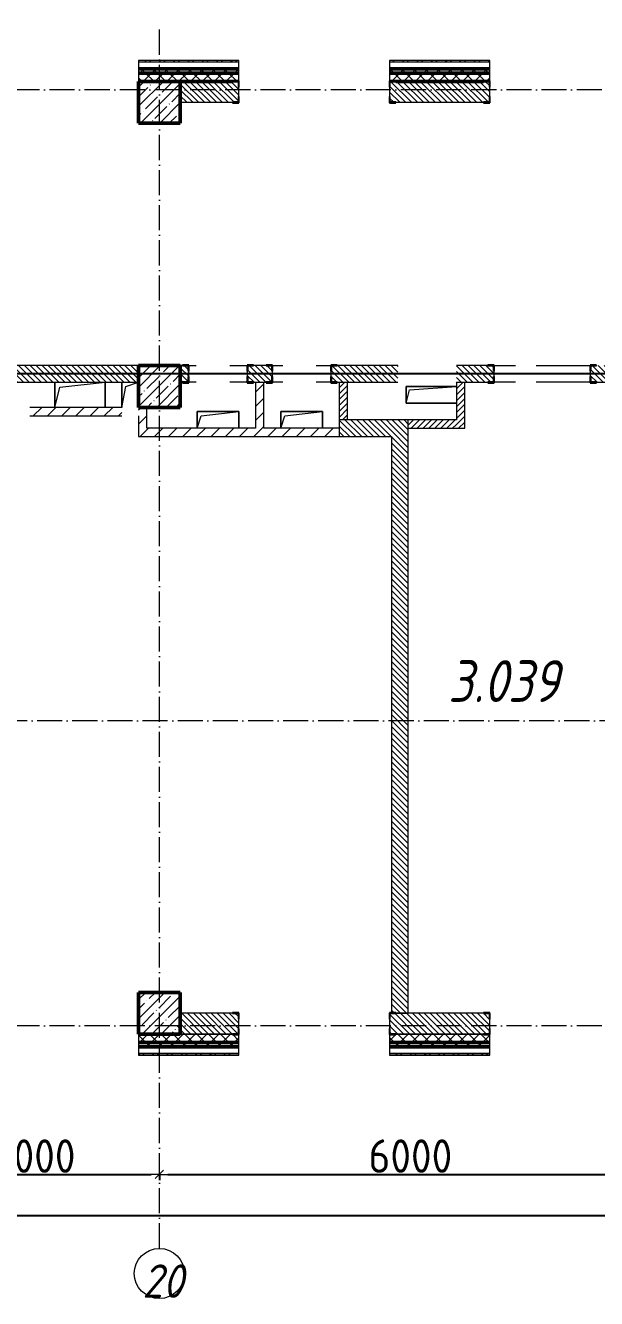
# Model space of a CAD drawing. Header units: millimetres. Extents: x -136833 to 49383, y -8033 to 344618.
# Drawn here: x -102493 to -95667, y 122849 to 138083 of the extents above; entities that cross this region are included whole.
import ezdxf

# ---------------------------------------------------------------- set-up
doc = ezdxf.new("R2010")
doc.units = ezdxf.units.MM
doc.linetypes.add('50_200_ШТРИХ_1Т_ш5_п1_п1_', pattern=[700, 500, -100, 0, -100])
for name, color, linetype, lineweight in [('A-____-____-DIMS', 7, 'Continuous', 9), ('A-FLOR-____-OTLN', 7, 'Continuous', 9), ('A-GENM-____-MCUT', 7, 'Continuous', 25), ('A-GENM-____-OTLN', 7, 'Continuous', 9), ('A-GENM-____-OTLN-1', 7, 'Continuous', 25), ('A-WALL-____-MCUT-2', 7, 'Continuous', 50), ('A-WALL-____-MCUT-3', 7, 'Continuous', 9), ('A-WALL-____-PATT-1', 7, 'Continuous', 9), ('A-WALL-FNSH-MCUT-1', 7, 'Continuous', 9), ('I-WALL-____-OTLN', 7, 'Continuous', 9), ('S-COLS-____-MCUT', 7, 'Continuous', 50), ('S-COLS-____-OTLN', 7, 'Continuous', 9), ('S-GRID-____-IDEN', 7, 'Continuous', 9), ('S-GRID-____-OTLN-1', 7, '50_200_ШТРИХ_1Т_ш5_п1_п1_', 9), ('Марки помещений', 7, 'Continuous', 9)]:
    doc.layers.add(name, color=color, linetype=linetype, lineweight=lineweight)
doc.styles.add('ISOCPEUR_I', font='isocpeui.ttf', dxfattribs={"width": 0.9, "height": 2.5})
doc.styles.add('ISOCPEUR_I_2', font='isocpeui.ttf', dxfattribs={"width": 0.85, "height": 2.3})
doc.styles.add('СПДС', font='isocpeur.ttf', dxfattribs={"width": 0.9})
doc.dimstyles.new('Размера А3', dxfattribs={"dimtxt": 200, "dimasz": 100, "dimexe": 70, "dimexo": 100, "dimgap": 20, "dimtad": 1, "dimdec": 0, "dimrnd": 10, "dimzin": 0, "dimdsep": 46, "dimtxsty": 'СПДС', "dimblk": 'ARROWHEAD_6', "dimcen": 1, "dimclrd": 256, "dimclre": 256, "dimclrt": 256, "dimazin": 0, "dimtfac": 1, "dimtdec": 0, "dimtmove": 2, "dimatfit": 3, "dimfxl": 1, "dimtolj": 1, "dimtzin": 0, "dimarcsym": 0})
pattern_1 = [(135, (-129942.255, 127932.027), (-35.35534, -35.35534), [])]
pattern_2 = [(45, (-129942.25, 127932.03), (-70.71068, 70.71068), []), (135, (-129942.25, 127932.03), (-70.71068, -70.71068), [])]
pattern_3 = [(45, (-129942.25, 127932.03), (-84.8528, 84.8528), [])]
pattern_4 = [(45, (-129942.255, 127932.027), (-35.35534, 35.35534), [])]
pattern_5 = [(45, (-129942.25, 127932.03), (-85.5366, 85.5366), []), (45, (-129885.23, 127932.03), (-85.5366, 85.5366), [])]

# ---------------------------------------------------------------- blocks, each defined once
blk = doc.blocks.new('BSC_Колонна _Прямоугольная - 500х500-V74-АР1_План отверстий 3 этажа в осях 1-64_А-ГГ')
at = {"layer": 'S-COLS-____-OTLN'}
h = blk.add_hatch(dxfattribs=at)
h.set_pattern_fill('FP_111', color=256, style=0, pattern_type=2)
h.set_pattern_definition([(45, (-29050, 1668.96), (-114.04925, 114.04925), []), (45, (-28935.95, 1668.96), (-114.04925, 114.04925), [201.613, -40.323, 3.353, -36.97])])
h.paths.add_polyline_path([(-250, -250), (250, -250), (250, 250), (-250, 250)], flags=0)
at = {"layer": 'S-COLS-____-MCUT'}
for p, q in [((250, 250), (-250, 250)), ((-250, 250), (-250, -250)), ((250, -250), (250, 250)), ((-250, -250), (250, -250))]:
    blk.add_line(p, q, dxfattribs=at)
blk = doc.blocks.new('BSC_Колонна _Прямоугольная - 500х500-V75-АР1_План отверстий 3 этажа в осях 1-64_А-ГГ')
at = {"layer": 'S-COLS-____-OTLN'}
h = blk.add_hatch(dxfattribs=at)
h.set_pattern_fill('FP_112', color=256, style=0, pattern_type=2)
h.set_pattern_definition([(45, (-29050, -5831.04), (-114.04925, 114.04925), []), (45, (-28935.95, -5831.04), (-114.04925, 114.04925), [201.613, -40.323, 3.353, -36.97])])
h.paths.add_polyline_path([(-250, -250), (250, -250), (250, 250), (-250, 250)], flags=0)
at = {"layer": 'S-COLS-____-MCUT'}
for p, q in [((250, 250), (-250, 250)), ((-250, 250), (-250, -250)), ((250, -250), (250, 250)), ((-250, -250), (250, -250))]:
    blk.add_line(p, q, dxfattribs=at)
blk = doc.blocks.new('Фахверк_СКБ_Уголок - 250_2700-27497298-АР1_План отверстий 3 этажа в осях 1-64_А-ГГ')
at = {"layer": 'A-GENM-____-MCUT'}
for p, q in [((200, 181), (125, 181)), ((125, 181), (125, 106)), ((131, 106), (131, 175)), ((131, 175), (200, 175)), ((200, 175), (200, 181)), ((125, 106), (131, 106)), ((131, -6), (125, -6)), ((125, -6), (125, -81)), ((125, -81), (200, -81)), ((131, -75), (131, -6)), ((200, -75), (131, -75)), ((200, -81), (200, -75))]:
    blk.add_line(p, q, dxfattribs=at)
blk = doc.blocks.new('Фахверк_СКБ_Уголок - 200_3960_зеркало-28268689-АР1_План отверстий 3 этажа в осях 1-64_А-ГГ')
at = {"layer": 'A-GENM-____-MCUT'}
for p, q in [((200, 156), (125, 156)), ((125, 156), (125, 81)), ((200, 150), (200, 156)), ((125, 81), (131, 81)), ((131, 19), (125, 19)), ((125, 19), (125, -56)), ((131, 81), (131, 150)), ((131, 150), (200, 150)), ((131, -50), (131, 19)), ((125, -56), (200, -56)), ((200, -50), (131, -50)), ((200, -56), (200, -50))]:
    blk.add_line(p, q, dxfattribs=at)
blk = doc.blocks.new('Фахверк_СКБ_Уголок - 200_3960-28268576-АР1_План отверстий 3 этажа в осях 1-64_А-ГГ')
at = {"layer": 'A-GENM-____-MCUT'}
for p, q in [((200, 156), (125, 156)), ((125, 156), (125, 81)), ((200, 150), (200, 156)), ((125, 81), (131, 81)), ((131, 19), (125, 19)), ((125, 19), (125, -56)), ((131, 81), (131, 150)), ((131, 150), (200, 150)), ((131, -50), (131, 19)), ((125, -56), (200, -56)), ((200, -50), (131, -50)), ((200, -56), (200, -50))]:
    blk.add_line(p, q, dxfattribs=at)
blk = doc.blocks.new('154_Стойка_СКБ_Уголок - СМ-2180_200-28268025-АР1_План отверстий 3 этажа в осях 1-64_А-ГГ')
at = {"layer": 'A-GENM-____-MCUT'}
for p, q in [((125, 156), (125, 81)), ((200, 156), (125, 156)), ((200, 150), (200, 156)), ((125, 81), (131, 81)), ((131, 19), (125, 19)), ((125, 19), (125, -56)), ((131, 81), (131, 150)), ((131, 150), (200, 150)), ((131, -50), (131, 19)), ((125, -56), (200, -56)), ((200, -50), (131, -50)), ((200, -56), (200, -50))]:
    blk.add_line(p, q, dxfattribs=at)
blk = doc.blocks.new('AR_Отверстие прямоугольное _в плите_ - AR_Отверстие прямоугольное _в плите_-V167-АР1_План отверстий 3 этажа в осях 1-64_А-ГГ')
at = {"layer": 'A-GENM-____-OTLN'}
for p, q in [((250, 100), (-250, 100)), ((-250, 100), (-250, -100)), ((-250, -100), (-200, 50)), ((-200, 50), (250, 100)), ((250, -100), (250, 100))]:
    blk.add_line(p, q, dxfattribs=at)
blk = doc.blocks.new('AR_Отверстие прямоугольное _в плите_ - AR_Отверстие прямоугольное _в плите_-V173-АР1_План отверстий 3 этажа в осях 1-64_А-ГГ')
at = {"layer": 'A-GENM-____-OTLN'}
for p, q in [((300, 100), (-300, 100)), ((-300, 100), (-300, -100)), ((-300, -100), (-260, 60)), ((-260, 60), (300, 100)), ((-300, -100), (300, -100))]:
    blk.add_line(p, q, dxfattribs=at)
blk = doc.blocks.new('AR_Отверстие прямоугольное _в плите_ - AR_Отверстие прямоугольное _в плите_-V190-АР1_План отверстий 3 этажа в осях 1-64_А-ГГ')
at = {"layer": 'A-GENM-____-OTLN'}
for p, q in [((-100, 150), (-100, -150)), ((-100, -150), (-50, 100)), ((-50, 100), (100, 150))]:
    blk.add_line(p, q, dxfattribs=at)
blk = doc.blocks.new('AR_Отверстие прямоугольное _в плите_ - AR_Отверстие прямоугольное _в плите_-V194-АР1_План отверстий 3 этажа в осях 1-64_А-ГГ')
at = {"layer": 'A-GENM-____-OTLN'}
for p, q in [((-300, 150), (-300, -150)), ((-300, -150), (-240, 90)), ((-240, 90), (300, 150)), ((300, -150), (300, 150))]:
    blk.add_line(p, q, dxfattribs=at)
blk = doc.blocks.new('Ось сетки - Круг_Ø6_00__ISO-2_5_0_9K_-25732049-АР1_План отверстий 3 этажа в осях 1-64_А-ГГ')
at = {"layer": 'S-GRID-____-IDEN'}
blk.add_circle((0, 0), 3, dxfattribs=at)
blk = doc.blocks.new('ARROWHEAD_6')
at = {"color": 0, "linetype": 'Continuous'}
for p, q in [((0, 0), (-1, 0)), ((-0.5, -0.5), (0.5, 0.5))]:
    blk.add_line(p, q, dxfattribs=at)
blk = doc.blocks.new('*D791')
at = {"layer": 'A-____-____-DIMS', "lineweight": -2, "transparency": 16777216}
for p, q in [((-103892, 124340), (-103892, 124264)), ((-103792, 124334), (-100992, 124334)), ((-100892, 124340), (-100892, 124264))]:
    blk.add_line(p, q, dxfattribs=at)
at = {"layer": 'Defpoints', "color": 0, "transparency": 16777216}
for p in [(-103892, 124440), (-100892, 124440), (-100892, 124334)]:
    blk.add_point(p, dxfattribs=at)
at = {"layer": 'A-____-____-DIMS', "lineweight": -2, "transparency": 16777216, "xscale": 100, "yscale": 100, "zscale": 100, "rotation": 180}
blk.add_blockref('ARROWHEAD_6', (-103892, 124334), dxfattribs=at)
at = {"layer": 'A-____-____-DIMS', "lineweight": -2, "transparency": 16777216, "xscale": 100, "yscale": 100, "zscale": 100}
blk.add_blockref('ARROWHEAD_6', (-100892, 124334), dxfattribs=at)
at = {"layer": 'A-____-____-DIMS', "transparency": 16777216, "insert": (-102392, 124554), "char_height": 400, "attachment_point": 5, "style": 'СПДС'}
blk.add_mtext('\\A1;3000', dxfattribs=at)
blk = doc.blocks.new('*D792')
at = {"layer": 'A-____-____-DIMS', "lineweight": -2, "transparency": 16777216}
for p, q in [((-100892, 124340), (-100892, 124264)), ((-100792, 124334), (-94992, 124334)), ((-94892, 124340), (-94892, 124264))]:
    blk.add_line(p, q, dxfattribs=at)
at = {"layer": 'Defpoints', "color": 0, "transparency": 16777216}
for p in [(-100892, 124440), (-94892, 124440), (-94892, 124334)]:
    blk.add_point(p, dxfattribs=at)
at = {"layer": 'A-____-____-DIMS', "lineweight": -2, "transparency": 16777216, "xscale": 100, "yscale": 100, "zscale": 100, "rotation": 180}
blk.add_blockref('ARROWHEAD_6', (-100892, 124334), dxfattribs=at)
at = {"layer": 'A-____-____-DIMS', "lineweight": -2, "transparency": 16777216, "xscale": 100, "yscale": 100, "zscale": 100}
blk.add_blockref('ARROWHEAD_6', (-94892, 124334), dxfattribs=at)
at = {"layer": 'A-____-____-DIMS', "transparency": 16777216, "insert": (-97892, 124554), "char_height": 400, "attachment_point": 5, "style": 'СПДС'}
blk.add_mtext('\\A1;6000', dxfattribs=at)
blk = doc.blocks.new('*D812')
at = {"layer": 'A-____-____-DIMS', "lineweight": -2, "transparency": 16777216}
for p, q in [((-132292, 123851), (-132292, 123775)), ((-28792, 123851), (-28792, 123775)), ((-132192, 123845), (-28892, 123845))]:
    blk.add_line(p, q, dxfattribs=at)
at = {"layer": 'Defpoints', "color": 0, "transparency": 16777216}
for p in [(-132292, 123951), (-28792, 123951), (-28792, 123845)]:
    blk.add_point(p, dxfattribs=at)
at = {"layer": 'A-____-____-DIMS', "lineweight": -2, "transparency": 16777216, "xscale": 100, "yscale": 100, "zscale": 100, "rotation": 180}
blk.add_blockref('ARROWHEAD_6', (-132292, 123845), dxfattribs=at)
at = {"layer": 'A-____-____-DIMS', "lineweight": -2, "transparency": 16777216, "xscale": 100, "yscale": 100, "zscale": 100}
blk.add_blockref('ARROWHEAD_6', (-28792, 123845), dxfattribs=at)
at = {"layer": 'A-____-____-DIMS', "transparency": 16777216, "insert": (-80542, 124065), "char_height": 400, "attachment_point": 5, "style": 'СПДС'}
blk.add_mtext('\\A1;103500', dxfattribs=at)

msp = doc.modelspace()

# ---------------------------------------------------------------- hatches: boundary and pattern name
at = {"layer": 'A-WALL-____-PATT-1'}
h = msp.add_hatch(dxfattribs=at)
h.set_pattern_fill('FP_1', color=256, style=0, pattern_type=2)
h.set_pattern_definition(pattern_2)
h.paths.add_polyline_path([(-55592.3, 137513.1), (-55592.3, 137563.1), (-61942.3, 137563.1), (-61942.3, 137513.1), (-55722.4, 137513.1)], flags=0)
h.paths.add_polyline_path([(-69862.1, 137513.1), (-69742.3, 137513.1), (-69742.3, 137563.1), (-70942.3, 137563.1), (-70942.3, 137513.1)], flags=0)
h.paths.add_polyline_path([(-72742.3, 137513.1), (-72742.3, 137563.1), (-73942.3, 137563.1), (-73942.3, 137513.1), (-73397.1, 137513.1)], flags=0)
h.paths.add_polyline_path([(-75742.3, 137513.1), (-75742.3, 137563.1), (-76942.3, 137563.1), (-76942.3, 137513.1), (-76932, 137513.1)], flags=0)
h.paths.add_polyline_path([(-78742.3, 137513.1), (-78742.3, 137563.1), (-79942.3, 137563.1), (-79942.3, 137513.1)], flags=0)
h.paths.add_polyline_path([(-82942.3, 137513.1), (-81742.3, 137513.1), (-81742.3, 137563.1), (-82942.3, 137563.1)], flags=0)
h.paths.add_polyline_path([(-84742.3, 137513.1), (-84742.3, 137563.1), (-85942.3, 137563.1), (-85942.3, 137513.1), (-85769.3, 137513.1)], flags=0)
h.paths.add_polyline_path([(-87742.3, 137513.1), (-87742.3, 137563.1), (-88942.3, 137563.1), (-88942.3, 137513.1)], flags=0)
h.paths.add_polyline_path([(-91071.7, 137513.1), (-90742.3, 137513.1), (-90742.3, 137563.1), (-92142.3, 137563.1), (-92142.3, 137513.1)], flags=0)
h.paths.add_polyline_path([(-95142.3, 137513.1), (-93942.3, 137513.1), (-93942.3, 137563.1), (-95142.3, 137563.1)], flags=0)
h.paths.add_polyline_path([(-96942.3, 137513.1), (-96942.3, 137563.1), (-98142.3, 137563.1), (-98141.6, 137513.1)], flags=0)
h.paths.add_polyline_path([(-99942.3, 137513.1), (-99942.3, 137563.1), (-101142.3, 137563.1), (-101142.3, 137513.1)], flags=0)
h.paths.add_polyline_path([(-102942.3, 137513.1), (-102942.3, 137563.1), (-106112.3, 137563.1), (-106112.3, 137513.1), (-105211.4, 137513.1)], flags=0)
h = msp.add_hatch(dxfattribs=at)
h.set_pattern_fill('FP_3', color=256, style=0, pattern_type=2)
h.set_pattern_definition(pattern_5)
h.paths.add_polyline_path([(-91627.3, 137643.1), (-91627.3, 137663.1), (-92142.3, 137663.1), (-92142.3, 137643.1)], flags=0)
h.paths.add_polyline_path([(-95142.3, 137643.1), (-93942.3, 137643.1), (-93942.3, 137663.1), (-95142.3, 137663.1)], flags=0)
h.paths.add_polyline_path([(-96942.3, 137643.1), (-96942.3, 137663.1), (-98142.3, 137663.1), (-98141.6, 137643.1)], flags=0)
h.paths.add_polyline_path([(-99942.3, 137643.1), (-99942.3, 137663.1), (-101142.3, 137663.1), (-101142.3, 137643.1)], flags=0)
h.paths.add_polyline_path([(-102942.3, 137643.1), (-102942.3, 137663.1), (-106092.3, 137663.1), (-106092.3, 137643.1), (-105211.4, 137643.1)], flags=0)
h = msp.add_hatch(dxfattribs=at)
h.set_pattern_fill('FP_1', color=256, style=0, pattern_type=2)
h.set_pattern_definition(pattern_2)
h.paths.add_polyline_path([(-55592.3, 137413.1), (-55592.3, 137513.1), (-61942.3, 137513.1), (-61942.3, 137419.1), (-61867.3, 137419.1), (-61867.3, 137413.1), (-55722.4, 137413.1)], flags=0)
h.paths.add_polyline_path([(-69862.1, 137413.1), (-69817.3, 137413.1), (-69817.3, 137419.1), (-69742.3, 137419.1), (-69742.3, 137513.1), (-70942.3, 137513.1), (-70942.3, 137419.1), (-70867.3, 137419.1), (-70867.3, 137413.1), (-70092.3, 137413.1)], flags=0)
h.paths.add_polyline_path([(-72817.3, 137413.1), (-72817.3, 137419.1), (-72742.3, 137419.1), (-72742.3, 137513.1), (-73942.3, 137513.1), (-73942.3, 137419.1), (-73867.3, 137419.1), (-73867.3, 137413.1), (-73397.1, 137413.1)], flags=0)
h.paths.add_polyline_path([(-75817.3, 137413.1), (-75817.3, 137419.1), (-75742.3, 137419.1), (-75742.3, 137513.1), (-76942.3, 137513.1), (-76942.3, 137419.1), (-76867.3, 137419.1), (-76867.3, 137413.1), (-76092.3, 137413.1)], flags=0)
h.paths.add_polyline_path([(-78817.3, 137413.1), (-78817.3, 137419.1), (-78742.3, 137419.1), (-78742.3, 137513.1), (-79942.3, 137513.1), (-79942.3, 137419.1), (-79867.3, 137419.1), (-79867.3, 137413.1), (-79592.3, 137413.1)], flags=0)
h.paths.add_polyline_path([(-81817.3, 137413.1), (-81817.3, 137419.1), (-81742.3, 137419.1), (-81742.3, 137513.1), (-82942.3, 137513.1), (-82942.3, 137419.1), (-82867.3, 137419.1), (-82867.3, 137413.1), (-82234.4, 137413.1)], flags=0)
h.paths.add_polyline_path([(-85867.3, 137413.1), (-84817.3, 137413.1), (-84817.3, 137419.1), (-84742.3, 137419.1), (-84742.3, 137513.1), (-85942.3, 137513.1), (-85942.3, 137419.1), (-85867.3, 137419.1)], flags=0)
h.paths.add_polyline_path([(-88592.3, 137413.1), (-87817.3, 137413.1), (-87817.3, 137419.1), (-87742.3, 137419.1), (-87742.3, 137513.1), (-88942.3, 137513.1), (-88942.3, 137419.1), (-88867.3, 137419.1), (-88867.3, 137413.1)], flags=0)
h.paths.add_polyline_path([(-91071.7, 137413.1), (-90817.3, 137413.1), (-90817.3, 137419.1), (-90742.3, 137419.1), (-90742.3, 137513.1), (-92142.3, 137513.1), (-92142.3, 137413.1), (-91092.3, 137413.1)], flags=0)
h.paths.add_polyline_path([(-94606.6, 137413.1), (-94017.3, 137413.1), (-94017.3, 137419.1), (-93942.3, 137419.1), (-93942.3, 137513.1), (-95142.3, 137513.1), (-95142.3, 137413.1), (-94642.3, 137413.1)], flags=0)
h.paths.add_polyline_path([(-97017.3, 137413.1), (-97017.3, 137419.1), (-96942.3, 137419.1), (-96942.3, 137513.1), (-98142.3, 137513.1), (-98141.6, 137419.1), (-98067.3, 137419.1), (-98067.3, 137413.1)], flags=0)
h.paths.add_polyline_path([(-100017.3, 137413.1), (-100017.3, 137419.1), (-99942.3, 137419.1), (-99942.3, 137513.1), (-101142.3, 137513.1), (-101142.3, 137413.1), (-100642.3, 137413.1)], flags=0)
h.paths.add_polyline_path([(-103017.3, 137413.1), (-103017.3, 137419.1), (-102942.3, 137419.1), (-102942.3, 137513.1), (-106112.3, 137513.1), (-106112.3, 137413.1), (-103642.3, 137413.1)], flags=0)
h = msp.add_hatch(dxfattribs=at)
h.set_pattern_fill('FP_6', color=256, style=0, pattern_type=2)
h.set_pattern_definition(pattern_1)
h.paths.add_polyline_path([(-98136.3, 137163.1), (-96948.3, 137163.1), (-96948.3, 137232.1), (-96942.3, 137232.1), (-96942.3, 137344.1), (-96948.3, 137344.1), (-96948.3, 137413.1), (-98136.3, 137413.1), (-98136.3, 137344.1), (-98142.3, 137344.1), (-98141.6, 137232.1), (-98136.3, 137232.1), (-98136.3, 137164.3)], flags=0)
h.paths.add_polyline_path([(-100017.3, 137163.1), (-99948.3, 137163.1), (-99948.3, 137232.1), (-99942.3, 137232.1), (-99942.3, 137344.1), (-99948.3, 137344.1), (-99948.3, 137413.1), (-100642.3, 137413.1), (-100642.3, 137163.1)], flags=0)
h = msp.add_hatch(dxfattribs=at)
h.set_pattern_fill('FP_6', color=256, style=0, pattern_type=2)
h.set_pattern_definition(pattern_1)
h.paths.add_polyline_path([(-101142.3, 133813.1), (-101142.3, 134013.1), (-103642.3, 134013.1), (-103642.3, 133813.1), (-101676.5, 133813.1)], flags=0)
h = msp.add_hatch(dxfattribs=at)
h.set_pattern_fill('FP_6', color=256, style=0, pattern_type=2)
h.set_pattern_definition(pattern_1)
h.paths.add_polyline_path([(-95667.3, 133813.1), (-95142.3, 133813.1), (-95142.3, 134013.1), (-95736.3, 134013.1), (-95736.3, 133944.1), (-95742.3, 133944.1), (-95742.3, 133882.1), (-95736.3, 133882.1), (-95736.3, 133813.1)], flags=0)
h.paths.add_polyline_path([(-96967.3, 133813.1), (-96898.3, 133813.1), (-96898.3, 133882.1), (-96892.3, 133882.1), (-96892.3, 133944.1), (-96898.3, 133944.1), (-96898.3, 134013.1), (-97342.3, 134013.1), (-97342.3, 133813.1)], flags=0)
h.paths.add_polyline_path([(-98042.3, 133813.1), (-98042.3, 134013.1), (-98836.3, 134013.1), (-98836.3, 133944.1), (-98842.3, 133944.1), (-98842.3, 133882.1), (-98836.3, 133882.1), (-98836.3, 133813.1), (-98141.6, 133813.1)], flags=0)
h.paths.add_polyline_path([(-99767.3, 133813.1), (-99548.3, 133813.1), (-99548.3, 133882.1), (-99542.3, 133882.1), (-99542.3, 133944.1), (-99548.3, 133944.1), (-99548.3, 134013.1), (-99836.3, 134013.1), (-99836.3, 133944.1), (-99842.3, 133944.1), (-99842.3, 133882.1), (-99836.3, 133882.1), (-99836.3, 133813.1)], flags=0)
h.paths.add_polyline_path([(-100642.3, 133813.1), (-100548.3, 133813.1), (-100548.3, 133882.1), (-100542.3, 133882.1), (-100542.3, 133944.1), (-100548.3, 133944.1), (-100548.3, 134013.1), (-100642.3, 134013.1), (-100642.3, 133907.1)], flags=0)
h = msp.add_hatch(dxfattribs=at)
h.set_pattern_fill('FP_4', color=256, style=0, pattern_type=2)
h.set_pattern_definition(pattern_3)
h.paths.add_polyline_path([(-99642.3, 133263.1), (-99642.3, 133813.1), (-99742.3, 133813.1), (-99742.3, 133263.1)], flags=0)
h = msp.add_hatch(dxfattribs=at)
h.set_pattern_fill('FP_5', color=256, style=0, pattern_type=2)
h.set_pattern_definition(pattern_4)
h.paths.add_polyline_path([(-98642.3, 133363.1), (-98642.3, 133813.1), (-98742.3, 133813.1), (-98742.3, 133363.1)], flags=0)
h = msp.add_hatch(dxfattribs=at)
h.set_pattern_fill('FP_5', color=256, style=0, pattern_type=2)
h.set_pattern_definition(pattern_4)
h.paths.add_polyline_path([(-97242.3, 133263.1), (-97242.3, 133813.1), (-97342.3, 133813.1), (-97342.3, 133263.1)], flags=0)
h = msp.add_hatch(dxfattribs=at)
h.set_pattern_fill('FP_4', color=256, style=0, pattern_type=2)
h.set_pattern_definition(pattern_3)
h.paths.add_polyline_path([(-103642.3, 133413.1), (-102892.3, 133413.1), (-102892.3, 133513.1), (-104142.3, 133513.1), (-104142.3, 133413.1)], flags=0)
h.paths.add_polyline_path([(-102442.3, 133413.1), (-101342.3, 133413.1), (-101342.3, 133513.1), (-102442.3, 133513.1)], flags=0)
h = msp.add_hatch(dxfattribs=at)
h.set_pattern_fill('FP_4', color=256, style=0, pattern_type=2)
h.set_pattern_definition(pattern_3)
h.paths.add_polyline_path([(-101042.3, 133263.1), (-101042.3, 133513.1), (-101142.3, 133513.1), (-101142.3, 133263.1)], flags=0)
h = msp.add_hatch(dxfattribs=at)
h.set_pattern_fill('FP_6', color=256, style=0, pattern_type=2)
h.set_pattern_definition(pattern_1)
h.paths.add_polyline_path([(-98117.3, 133163.1), (-98117.3, 133363.1), (-98742.3, 133363.1), (-98742.3, 133163.1), (-98141.6, 133163.1)], flags=0)
h = msp.add_hatch(dxfattribs=at)
h.set_pattern_fill('FP_6', color=256, style=0, pattern_type=2)
h.set_pattern_definition(pattern_1)
h.paths.add_polyline_path([(-97917.3, 126263.1), (-97917.3, 133363.1), (-98117.3, 133363.1), (-98117.3, 126269.1), (-98067.3, 126269.1), (-98067.3, 126263.1)], flags=0)
h = msp.add_hatch(dxfattribs=at)
h.set_pattern_fill('FP_5', color=256, style=0, pattern_type=2)
h.set_pattern_definition(pattern_4)
h.paths.add_polyline_path([(-97342.3, 133263.1), (-97342.3, 133363.1), (-97917.3, 133363.1), (-97917.3, 133263.1)], flags=0)
h = msp.add_hatch(dxfattribs=at)
h.set_pattern_fill('FP_4', color=256, style=0, pattern_type=2)
h.set_pattern_definition(pattern_3)
h.paths.add_polyline_path([(-99909, 133163.1), (-98742.3, 133163.1), (-98742.3, 133263.1), (-101142.3, 133263.1), (-101142.3, 133163.1)], flags=0)
h = msp.add_hatch(dxfattribs=at)
h.set_pattern_fill('FP_6', color=256, style=0, pattern_type=2)
h.set_pattern_definition(pattern_1)
h.paths.add_polyline_path([(-98136.3, 126013.1), (-96948.3, 126013.1), (-96948.3, 126082.1), (-96942.3, 126082.1), (-96942.3, 126194.1), (-96948.3, 126194.1), (-96948.3, 126263.1), (-98136.3, 126263.1), (-98136.3, 126194.1), (-98142.3, 126194.1), (-98141.6, 126082.1), (-98136.3, 126082.1)], flags=0)
h.paths.add_polyline_path([(-99948.3, 126013.1), (-99948.3, 126082.1), (-99942.3, 126082.1), (-99942.3, 126194.1), (-99948.3, 126194.1), (-99948.3, 126263.1), (-100642.3, 126263.1), (-100642.3, 126013.1), (-100017.3, 126013.1)], flags=0)
h = msp.add_hatch(dxfattribs=at)
h.set_pattern_fill('FP_1', color=256, style=0, pattern_type=2)
h.set_pattern_definition(pattern_2)
h.paths.add_polyline_path([(-29192.3, 125913.1), (-28692.3, 125913.1), (-28692.3, 126013.1), (-37717.3, 126013.1), (-37717.3, 126007.1), (-37792.3, 126007.1), (-37792.3, 125913.1), (-29210.5, 125913.1)], flags=0)
h.paths.add_polyline_path([(-40699, 125913.1), (-39592.3, 125913.1), (-39592.3, 126007.1), (-39667.3, 126007.1), (-39667.3, 126013.1), (-47542.3, 126013.1), (-47542.3, 125913.1), (-40942.3, 125913.1)], flags=0)
h.paths.add_polyline_path([(-48542.3, 125913.1), (-48542.3, 126013.1), (-49667.3, 126013.1), (-49667.3, 126007.1), (-49742.3, 126007.1), (-49742.3, 125913.1), (-48652.6, 125913.1)], flags=0)
h.paths.add_polyline_path([(-51542.3, 125913.1), (-51542.3, 126007.1), (-51617.3, 126007.1), (-51617.3, 126013.1), (-52667.3, 126013.1), (-52667.3, 126007.1), (-52742.3, 126007.1), (-52742.3, 125913.1), (-52187.5, 125913.1)], flags=0)
h.paths.add_polyline_path([(-54542.3, 125913.1), (-54542.3, 126013.1), (-55667.3, 126013.1), (-55667.3, 126007.1), (-55742.3, 126007.1), (-55742.3, 125913.1), (-55667.3, 125913.1)], flags=0)
h.paths.add_polyline_path([(-58942.3, 125913.1), (-57542.3, 125913.1), (-57542.3, 126013.1), (-58867.3, 126013.1), (-58867.3, 126007.1), (-58942.3, 126007.1)], flags=0)
h.paths.add_polyline_path([(-61024.8, 125913.1), (-60742.3, 125913.1), (-60742.3, 126007.1), (-60817.3, 126007.1), (-60817.3, 126013.1), (-61867.3, 126013.1), (-61867.3, 126007.1), (-61942.3, 126007.1), (-61942.3, 125913.1), (-61908.6, 125913.1)], flags=0)
h.paths.add_polyline_path([(-63742.3, 125913.1), (-63742.3, 126013.1), (-64867.3, 126013.1), (-64867.3, 126007.1), (-64942.3, 126007.1), (-64942.3, 125913.1), (-64867.3, 125913.1)], flags=0)
h.paths.add_polyline_path([(-67092.3, 125913.1), (-66742.3, 125913.1), (-66742.3, 126007.1), (-66817.3, 126007.1), (-66817.3, 126013.1), (-67867.3, 126013.1), (-67867.3, 126007.1), (-67942.3, 126007.1), (-67942.3, 125913.1), (-67210.9, 125913.1)], flags=0)
h.paths.add_polyline_path([(-69742.3, 125913.1), (-69742.3, 126007.1), (-69817.3, 126007.1), (-69817.3, 126013.1), (-70867.3, 126013.1), (-70867.3, 126007.1), (-70942.3, 126007.1), (-70942.3, 125913.1), (-69862.1, 125913.1)], flags=0)
h.paths.add_polyline_path([(-72742.3, 125913.1), (-72742.3, 126007.1), (-72817.3, 126007.1), (-72817.3, 126013.1), (-73867.3, 126013.1), (-73867.3, 126007.1), (-73942.3, 126007.1), (-73942.3, 125913.1), (-73397.1, 125913.1)], flags=0)
h.paths.add_polyline_path([(-76932, 125913.1), (-75742.3, 125913.1), (-75742.3, 126007.1), (-75817.3, 126007.1), (-75817.3, 126013.1), (-76867.3, 126013.1), (-76867.3, 126007.1), (-76942.3, 126007.1), (-76942.3, 125913.1), (-76936.3, 125913.1)], flags=0)
h.paths.add_polyline_path([(-79942.3, 125913.1), (-78742.3, 125913.1), (-78742.3, 126007.1), (-78817.3, 126007.1), (-78817.3, 126013.1), (-79867.3, 126013.1), (-79867.3, 126007.1), (-79942.3, 126007.1)], flags=0)
h.paths.add_polyline_path([(-84885.6, 125913.1), (-84742.3, 125913.1), (-84742.3, 126007.1), (-84817.3, 126007.1), (-84817.3, 126013.1), (-85867.3, 126013.1), (-85867.3, 126007.1), (-85942.3, 126007.1), (-85942.3, 125913.1), (-85092.3, 125913.1)], flags=0)
h.paths.add_polyline_path([(-87742.3, 125913.1), (-87742.3, 126007.1), (-87817.3, 126007.1), (-87817.3, 126013.1), (-88867.3, 126013.1), (-88867.3, 126007.1), (-88942.3, 126007.1), (-88942.3, 125913.1), (-87748.3, 125913.1)], flags=0)
h.paths.add_polyline_path([(-91071.7, 125913.1), (-90742.3, 125913.1), (-90742.3, 126007.1), (-90817.3, 126007.7), (-90817.3, 126013.1), (-92142.3, 126013.1), (-92142.3, 125913.1)], flags=0)
h.paths.add_polyline_path([(-94606.6, 125913.1), (-93942.3, 125913.1), (-93942.3, 126007.1), (-94017.3, 126007.1), (-94017.3, 126013.1), (-95142.3, 126013.1), (-95142.3, 125913.1)], flags=0)
h.paths.add_polyline_path([(-96942.3, 125913.1), (-96942.3, 126007.1), (-97017.3, 126007.1), (-97017.3, 126013.1), (-98067.3, 126013.1), (-98067.3, 126007.1), (-98142.3, 126007.1), (-98141.6, 125913.1), (-96948.3, 125913.1)], flags=0)
h.paths.add_polyline_path([(-99942.3, 125913.1), (-99942.3, 126007.1), (-100017.3, 126007.1), (-100017.3, 126013.1), (-101142.3, 126013.1), (-101142.3, 125913.1), (-100792.8, 125913.1)], flags=0)
h.paths.add_polyline_path([(-102942.3, 125913.1), (-102942.3, 126007.1), (-103017.3, 126007.1), (-103017.3, 126013.1), (-104142.3, 126013.1), (-104142.3, 125913.1), (-103444, 125913.1)], flags=0)
h.paths.add_polyline_path([(-105942.3, 125913.1), (-105942.3, 126007.1), (-106017.3, 126007.1), (-106017.3, 126013.1), (-107067.3, 126013.1), (-107067.3, 126007.1), (-107142.3, 126007.1), (-107142.3, 125913.1), (-106978.9, 125913.1)], flags=0)
h.paths.add_polyline_path([(-115816.2, 125913.1), (-114942.3, 125913.1), (-114942.3, 126007.1), (-115017.3, 126007.1), (-115017.3, 126013.1), (-116067.3, 126013.1), (-116067.3, 126007.1), (-116142.3, 126007.1), (-116142.3, 125913.1)], flags=0)
h.paths.add_polyline_path([(-117583.7, 125913.1), (-117142.3, 125913.1), (-117142.3, 126007.1), (-117217.3, 126007.1), (-117217.3, 126013.1), (-122467.3, 126013.1), (-122467.3, 126007.1), (-122542.3, 126007.1), (-122542.3, 125913.1), (-119042.3, 125913.1)], flags=0)
h.paths.add_polyline_path([(-124653.5, 125913.1), (-123542.3, 125913.1), (-123542.3, 126007.1), (-123617.3, 126007.1), (-123617.3, 126013.1), (-132392.3, 126013.1), (-132392.3, 125913.1), (-126421, 125913.1)], flags=0)
h = msp.add_hatch(dxfattribs=at)
h.set_pattern_fill('FP_1', color=256, style=0, pattern_type=2)
h.set_pattern_definition(pattern_2)
h.paths.add_polyline_path([(-28692.3, 125863.1), (-28592.3, 125863.1), (-28592.3, 125913.1), (-37792.3, 125913.1), (-37792.3, 125863.1), (-29210.5, 125863.1)], flags=0)
h.paths.add_polyline_path([(-40699, 125863.1), (-39592.3, 125863.1), (-39592.3, 125913.1), (-47542.3, 125913.1), (-47542.3, 125863.1), (-41582.7, 125863.1)], flags=0)
h.paths.add_polyline_path([(-48652.6, 125863.1), (-48542.3, 125863.1), (-48542.3, 125913.1), (-49742.3, 125913.1), (-49742.3, 125863.1), (-49536.3, 125863.1)], flags=0)
h.paths.add_polyline_path([(-52742.3, 125863.1), (-51542.3, 125863.1), (-51542.3, 125913.1), (-52742.3, 125913.1)], flags=0)
h.paths.add_polyline_path([(-55722.4, 125863.1), (-54542.3, 125863.1), (-54542.3, 125913.1), (-55742.3, 125913.1), (-55742.3, 125863.1)], flags=0)
h.paths.add_polyline_path([(-57542.3, 125863.1), (-57542.3, 125913.1), (-58942.3, 125913.1), (-58942.3, 125863.1), (-58373.6, 125863.1)], flags=0)
h.paths.add_polyline_path([(-60742.3, 125863.1), (-60742.3, 125913.1), (-61942.3, 125913.1), (-61942.3, 125863.1), (-61024.8, 125863.1)], flags=0)
h.paths.add_polyline_path([(-63742.3, 125863.1), (-63742.3, 125913.1), (-64942.3, 125913.1), (-64942.3, 125863.1)], flags=0)
h.paths.add_polyline_path([(-66742.3, 125863.1), (-66742.3, 125913.1), (-67942.3, 125913.1), (-67942.3, 125863.1), (-67210.9, 125863.1)], flags=0)
h.paths.add_polyline_path([(-70942.3, 125863.1), (-69742.3, 125863.1), (-69742.3, 125913.1), (-70942.3, 125913.1)], flags=0)
h.paths.add_polyline_path([(-73942.3, 125863.1), (-72742.3, 125863.1), (-72742.3, 125913.1), (-73942.3, 125913.1)], flags=0)
h.paths.add_polyline_path([(-76932, 125863.1), (-75742.3, 125863.1), (-75742.3, 125913.1), (-76942.3, 125913.1), (-76942.3, 125863.1)], flags=0)
h.paths.add_polyline_path([(-78742.3, 125863.1), (-78742.3, 125913.1), (-79942.3, 125913.1), (-79942.3, 125863.1), (-79583.2, 125863.1)], flags=0)
h.paths.add_polyline_path([(-84885.6, 125863.1), (-84742.3, 125863.1), (-84742.3, 125913.1), (-85942.3, 125913.1), (-85942.3, 125863.1), (-85769.3, 125863.1)], flags=0)
h.paths.add_polyline_path([(-87742.3, 125863.1), (-87742.3, 125913.1), (-88942.3, 125913.1), (-88942.3, 125863.1), (-88420.5, 125863.1)], flags=0)
h.paths.add_polyline_path([(-91071.7, 125863.1), (-90742.3, 125863.1), (-90742.3, 125913.1), (-92142.3, 125913.1), (-92142.3, 125863.1)], flags=0)
h.paths.add_polyline_path([(-93942.3, 125863.1), (-93942.3, 125913.1), (-95142.3, 125913.1), (-95142.3, 125863.1), (-94606.6, 125863.1)], flags=0)
h.paths.add_polyline_path([(-96942.3, 125863.1), (-96942.3, 125913.1), (-98142.3, 125913.1), (-98141.6, 125863.1)], flags=0)
h.paths.add_polyline_path([(-99942.3, 125863.1), (-99942.3, 125913.1), (-101142.3, 125913.1), (-101142.3, 125863.1), (-100792.8, 125863.1)], flags=0)
h.paths.add_polyline_path([(-102942.3, 125863.1), (-102942.3, 125913.1), (-104142.3, 125913.1), (-104142.3, 125863.1), (-103444, 125863.1)], flags=0)
h.paths.add_polyline_path([(-106978.9, 125863.1), (-105942.3, 125863.1), (-105942.3, 125913.1), (-107142.3, 125913.1), (-107142.3, 125863.1)], flags=0)
h.paths.add_polyline_path([(-116142.3, 125863.1), (-114942.3, 125863.1), (-114942.3, 125913.1), (-116142.3, 125913.1)], flags=0)
h.paths.add_polyline_path([(-117142.3, 125863.1), (-117142.3, 125913.1), (-122542.3, 125913.1), (-122542.3, 125863.1), (-117583.7, 125863.1)], flags=0)
h.paths.add_polyline_path([(-123769.8, 125863.1), (-123542.3, 125863.1), (-123542.3, 125913.1), (-132492.3, 125913.1), (-132492.3, 125863.1), (-124653.5, 125863.1)], flags=0)
h = msp.add_hatch(dxfattribs=at)
h.set_pattern_fill('FP_3', color=256, style=0, pattern_type=2)
h.set_pattern_definition(pattern_5)
h.paths.add_polyline_path([(-91627.3, 125763.1), (-91627.3, 125783.1), (-92141.3, 125783.1), (-92141.3, 125763.1)], flags=0)
h.paths.add_polyline_path([(-93942.3, 125763.1), (-93942.3, 125783.1), (-95142.3, 125783.1), (-95142.3, 125763.1), (-94606.6, 125763.1)], flags=0)
h.paths.add_polyline_path([(-96942.3, 125763.1), (-96942.3, 125783.1), (-98141.3, 125783.1), (-98141.3, 125763.1)], flags=0)
h.paths.add_polyline_path([(-99942.3, 125763.1), (-99942.3, 125783.1), (-101142.3, 125783.1), (-101142.3, 125763.1), (-100792.8, 125763.1)], flags=0)
h.paths.add_polyline_path([(-103444, 125763.1), (-102942.3, 125763.1), (-102942.3, 125783.1), (-104141.3, 125783.1), (-104141.3, 125763.1)], flags=0)
h.paths.add_polyline_path([(-105942.3, 125763.1), (-105942.3, 125783.1), (-107142.3, 125783.1), (-107142.3, 125763.1), (-106978.9, 125763.1)], flags=0)
h.paths.add_polyline_path([(-115816.2, 125763.1), (-114942.3, 125763.1), (-114942.3, 125783.1), (-116142.3, 125783.1), (-116142.3, 125763.1)], flags=0)
h.paths.add_polyline_path([(-117142.3, 125763.1), (-117142.3, 125783.1), (-122542.3, 125783.1), (-122542.3, 125763.1), (-117583.7, 125763.1)], flags=0)
h.paths.add_polyline_path([(-123769.8, 125763.1), (-123542.3, 125763.1), (-123542.3, 125783.1), (-132622.3, 125783.1), (-132622.3, 125763.1), (-124653.5, 125763.1)], flags=0)
at = {"layer": 'S-COLS-____-OTLN'}
h = msp.add_hatch(dxfattribs=at)
h.set_pattern_fill('FP_38', color=256, style=0, pattern_type=2)
h.set_pattern_definition([(45, (-129942.25, 127932.03), (-114.04925, 114.04925), []), (45, (-129828.2, 127932.03), (-114.04925, 114.04925), [201.612, -40.322, 3.353, -36.97])])
h.paths.add_polyline_path([(-101142.3, 136913.1), (-100642.3, 136913.1), (-100642.3, 137413.1), (-101142.3, 137413.1)], flags=0)

# ---------------------------------------------------------------- linework, layer by layer
at = {"color": 251, "ltscale": 0.6, "true_color": 0x636466}
msp.add_line((-39623.5, 133913.1), (-134611, 133913.1), dxfattribs=at)
at = {"layer": 'A-FLOR-____-OTLN'}
for p, q in [((-102142.3, 133513.1), (-102142.3, 133813.1)), ((-101542.3, 133813.1), (-101542.3, 133513.1)), ((-101342.3, 133513.1), (-101342.3, 133813.1)), ((-97942.3, 133763.1), (-97342.3, 133763.1)), ((-97942.3, 133563.1), (-97942.3, 133763.1)), ((-100442.3, 133463.1), (-99942.3, 133463.1)), ((-100442.3, 133263.1), (-100442.3, 133463.1)), ((-99942.3, 133463.1), (-99942.3, 133263.1)), ((-99442.3, 133463.1), (-98942.3, 133463.1)), ((-99442.3, 133263.1), (-99442.3, 133463.1)), ((-98942.3, 133463.1), (-98942.3, 133263.1)), ((-97342.3, 133563.1), (-97942.3, 133563.1))]:
    msp.add_line(p, q, dxfattribs=at)
at = {"layer": 'A-WALL-____-MCUT-2'}
for p, q in [((-99942.3, 137563.1), (-101142.3, 137563.1)), ((-96942.3, 137563.1), (-98142.3, 137563.1)), ((-99942.3, 137513.1), (-101142.3, 137513.1)), ((-100642.3, 137413.1), (-100017.3, 137413.1)), ((-96942.3, 137513.1), (-98142.3, 137513.1)), ((-98067.3, 137413.1), (-97017.3, 137413.1)), ((-101142.3, 125913.1), (-99942.3, 125913.1)), ((-101142.3, 125863.1), (-99942.3, 125863.1)), ((-98142.3, 125913.1), (-96942.3, 125913.1)), ((-98142.3, 125863.1), (-96942.3, 125863.1))]:
    msp.add_line(p, q, dxfattribs=at)
at = {"layer": 'A-WALL-____-MCUT-3'}
for p, q in [((-99942.3, 137643.1), (-101142.3, 137643.1)), ((-101142.3, 137643.1), (-101142.3, 137413.1)), ((-99942.3, 137419.1), (-99942.3, 137643.1)), ((-96942.3, 137643.1), (-98142.3, 137643.1)), ((-98142.3, 137643.1), (-98142.3, 137419.1)), ((-96942.3, 137419.1), (-96942.3, 137643.1)), ((-101142.3, 137413.1), (-100642.3, 137413.1)), ((-100642.3, 137413.1), (-100642.3, 137163.1)), ((-99942.3, 137232.1), (-99942.3, 137344.1)), ((-98142.3, 137344.1), (-98142.3, 137232.1)), ((-96942.3, 137232.1), (-96942.3, 137344.1)), ((-100642.3, 137163.1), (-100017.3, 137163.1)), ((-98067.3, 137163.1), (-97017.3, 137163.1)), ((-101142.3, 134013.1), (-103642.3, 134013.1)), ((-100617.3, 134013.1), (-100642.3, 134013.1)), ((-100542.3, 133882.1), (-100542.3, 133944.1)), ((-99842.3, 133944.1), (-99842.3, 133882.1)), ((-99617.3, 134013.1), (-99767.3, 134013.1)), ((-99542.3, 133882.1), (-99542.3, 133944.1)), ((-98842.3, 133944.1), (-98842.3, 133882.1)), ((-98042.3, 134013.1), (-98767.3, 134013.1)), ((-96967.3, 134013.1), (-97342.3, 134013.1)), ((-96892.3, 133882.1), (-96892.3, 133944.1)), ((-95742.3, 133944.1), (-95742.3, 133882.1)), ((-103642.3, 133813.1), (-101142.3, 133813.1)), ((-100642.3, 133813.1), (-100617.3, 133813.1)), ((-99767.3, 133813.1), (-99617.3, 133813.1)), ((-98767.3, 133813.1), (-98042.3, 133813.1)), ((-97342.3, 133813.1), (-96967.3, 133813.1)), ((-95667.3, 133813.1), (-95142.3, 133813.1)), ((-97917.3, 133363.1), (-98742.3, 133363.1)), ((-98742.3, 133363.1), (-98742.3, 133163.1)), ((-97917.3, 126263.1), (-97917.3, 133363.1)), ((-98742.3, 133163.1), (-98117.3, 133163.1)), ((-98117.3, 133163.1), (-98117.3, 126269.1)), ((-100017.3, 126263.1), (-100642.3, 126263.1)), ((-99942.3, 126082.1), (-99942.3, 126194.1)), ((-98142.3, 126194.1), (-98142.3, 126082.1)), ((-98067.3, 126263.1), (-97917.3, 126263.1)), ((-97017.3, 126263.1), (-98067.3, 126263.1)), ((-96942.3, 126082.1), (-96942.3, 126194.1)), ((-101142.3, 126013.1), (-101142.3, 125783.1)), ((-100017.3, 126013.1), (-100642.3, 126013.1)), ((-100642.3, 126013.1), (-100017.3, 126013.1)), ((-99942.3, 125783.1), (-99942.3, 126007.1)), ((-98142.3, 126007.1), (-98142.3, 125783.1)), ((-97017.3, 126013.1), (-98067.3, 126013.1)), ((-98067.3, 126013.1), (-97017.3, 126013.1)), ((-96942.3, 125783.1), (-96942.3, 126007.1)), ((-101142.3, 125783.1), (-99942.3, 125783.1)), ((-98142.3, 125783.1), (-96942.3, 125783.1))]:
    msp.add_line(p, q, dxfattribs=at)
at = {"layer": 'A-WALL-FNSH-MCUT-1'}
for p, q in [((-99942.3, 137663.1), (-101142.3, 137663.1)), ((-101142.3, 137663.1), (-101142.3, 137643.1)), ((-99942.3, 137643.1), (-99942.3, 137663.1)), ((-99942.3, 137643.1), (-99942.3, 137643.1)), ((-96942.3, 137663.1), (-98142.3, 137663.1)), ((-98142.3, 137663.1), (-98142.3, 137643.1)), ((-96942.3, 137643.1), (-96942.3, 137663.1)), ((-96942.3, 137643.1), (-96942.3, 137643.1)), ((-99742.3, 133813.1), (-99742.3, 133263.1)), ((-99642.3, 133263.1), (-99642.3, 133813.1)), ((-98742.3, 133813.1), (-98742.3, 133363.1)), ((-98642.3, 133363.1), (-98642.3, 133813.1)), ((-97342.3, 133813.1), (-97342.3, 133813.1)), ((-97342.3, 133813.1), (-97342.3, 133363.1)), ((-97242.3, 133263.1), (-97242.3, 133813.1)), ((-101342.3, 133513.1), (-102442.3, 133513.1)), ((-101042.3, 133263.1), (-101042.3, 133513.1)), ((-102442.3, 133413.1), (-101342.3, 133413.1)), ((-101142.3, 133413.1), (-101142.3, 133163.1)), ((-97342.3, 133363.1), (-97917.3, 133363.1)), ((-101142.3, 133163.1), (-98742.3, 133163.1)), ((-99742.3, 133263.1), (-101042.3, 133263.1)), ((-98742.3, 133263.1), (-99642.3, 133263.1)), ((-97917.3, 133263.1), (-97242.3, 133263.1)), ((-99942.3, 125783.1), (-101142.3, 125783.1)), ((-101142.3, 125783.1), (-101142.3, 125763.1)), ((-101142.3, 125763.1), (-99942.3, 125763.1)), ((-99942.3, 125763.1), (-99942.3, 125783.1)), ((-96942.3, 125783.1), (-98141.3, 125783.1)), ((-98141.3, 125783.1), (-98141.3, 125763.1)), ((-98141.3, 125763.1), (-96942.3, 125763.1)), ((-96942.3, 125763.1), (-96942.3, 125783.1))]:
    msp.add_line(p, q, dxfattribs=at)
at = {"layer": 'I-WALL-____-OTLN'}
for p, q in [((-100542.3, 134013.1), (-100452.3, 134013.1)), ((-100052.3, 134013.1), (-99842.3, 134013.1)), ((-99542.3, 134013.1), (-99417.3, 134013.1)), ((-99017.3, 134013.1), (-98842.3, 134013.1)), ((-96892.3, 134013.1), (-96637.3, 134013.1)), ((-96387.3, 134013.1), (-95742.3, 134013.1)), ((-100452.3, 133813.1), (-100542.3, 133813.1)), ((-99842.3, 133813.1), (-100052.3, 133813.1)), ((-99417.3, 133813.1), (-99542.3, 133813.1)), ((-98842.3, 133813.1), (-99017.3, 133813.1)), ((-96637.3, 133813.1), (-96892.3, 133813.1)), ((-95742.3, 133813.1), (-96387.3, 133813.1))]:
    msp.add_line(p, q, dxfattribs=at)
at = {"layer": 'S-COLS-____-MCUT'}
for p, q in [((-100642.3, 137413.1), (-101142.3, 137413.1)), ((-101142.3, 137413.1), (-101142.3, 136913.1)), ((-100642.3, 136913.1), (-100642.3, 137413.1)), ((-101142.3, 136913.1), (-100642.3, 136913.1))]:
    msp.add_line(p, q, dxfattribs=at)
at = {"layer": 'S-GRID-____-OTLN-1', "color": 251, "ltscale": 0.6, "true_color": 0x636466}
for p, q in [((-100892.3, 123449.4), (-100892.3, 138082.6)), ((-25867.8, 137313.1), (-134372.1, 137313.1)), ((-26015.8, 129763.1), (-134611, 129763.1)), ((-25867.8, 126113.1), (-134611, 126113.1))]:
    msp.add_line(p, q, dxfattribs=at)

# ---------------------------------------------------------------- block references
at = {"layer": 'A-GENM-____-OTLN'}
for name, p in [('AR_Отверстие прямоугольное _в плите_ - AR_Отверстие прямоугольное _в плите_-V194-АР1_План отверстий 3 этажа в осях 1-64_А-ГГ', (-101842.3, 133663.1)), ('AR_Отверстие прямоугольное _в плите_ - AR_Отверстие прямоугольное _в плите_-V190-АР1_План отверстий 3 этажа в осях 1-64_А-ГГ', (-101242.3, 133663.1)), ('AR_Отверстие прямоугольное _в плите_ - AR_Отверстие прямоугольное _в плите_-V173-АР1_План отверстий 3 этажа в осях 1-64_А-ГГ', (-97642.3, 133663.1)), ('AR_Отверстие прямоугольное _в плите_ - AR_Отверстие прямоугольное _в плите_-V167-АР1_План отверстий 3 этажа в осях 1-64_А-ГГ', (-100192.3, 133363.1)), ('AR_Отверстие прямоугольное _в плите_ - AR_Отверстие прямоугольное _в плите_-V167-АР1_План отверстий 3 этажа в осях 1-64_А-ГГ', (-99192.3, 133363.1))]:
    msp.add_blockref(name, p, dxfattribs=at)
at = {"layer": 'A-GENM-____-OTLN-1', "rotation": 180}
for name, p in [('Фахверк_СКБ_Уголок - 250_2700-27497298-АР1_План отверстий 3 этажа в осях 1-64_А-ГГ', (-99817.3, 137338.1)), ('Фахверк_СКБ_Уголок - 250_2700-27497298-АР1_План отверстий 3 этажа в осях 1-64_А-ГГ', (-96817.3, 137338.1)), ('Фахверк_СКБ_Уголок - 200_3960_зеркало-28268689-АР1_План отверстий 3 этажа в осях 1-64_А-ГГ', (-100417.3, 133963.1)), ('Фахверк_СКБ_Уголок - 200_3960_зеркало-28268689-АР1_План отверстий 3 этажа в осях 1-64_А-ГГ', (-99417.3, 133963.1)), ('154_Стойка_СКБ_Уголок - СМ-2180_200-28268025-АР1_План отверстий 3 этажа в осях 1-64_А-ГГ', (-96767.3, 133963.1)), ('Фахверк_СКБ_Уголок - 250_2700-27497298-АР1_План отверстий 3 этажа в осях 1-64_А-ГГ', (-99817.3, 126188.1)), ('Фахверк_СКБ_Уголок - 250_2700-27497298-АР1_План отверстий 3 этажа в осях 1-64_А-ГГ', (-96817.3, 126188.1))]:
    msp.add_blockref(name, p, dxfattribs=at)
at = {"layer": 'A-GENM-____-OTLN-1'}
for name, p in [('Фахверк_СКБ_Уголок - 250_2700-27497298-АР1_План отверстий 3 этажа в осях 1-64_А-ГГ', (-98267.3, 137238.1)), ('Фахверк_СКБ_Уголок - 200_3960-28268576-АР1_План отверстий 3 этажа в осях 1-64_А-ГГ', (-99967.3, 133863.1)), ('154_Стойка_СКБ_Уголок - СМ-2180_200-28268025-АР1_План отверстий 3 этажа в осях 1-64_А-ГГ', (-98967.3, 133863.1)), ('154_Стойка_СКБ_Уголок - СМ-2180_200-28268025-АР1_План отверстий 3 этажа в осях 1-64_А-ГГ', (-95867.3, 133863.1)), ('Фахверк_СКБ_Уголок - 250_2700-27497298-АР1_План отверстий 3 этажа в осях 1-64_А-ГГ', (-98267.3, 126088.1))]:
    msp.add_blockref(name, p, dxfattribs=at)
at = {"layer": 'S-COLS-____-OTLN'}
for name, p in [('BSC_Колонна _Прямоугольная - 500х500-V75-АР1_План отверстий 3 этажа в осях 1-64_А-ГГ', (-100892.3, 133763.1)), ('BSC_Колонна _Прямоугольная - 500х500-V74-АР1_План отверстий 3 этажа в осях 1-64_А-ГГ', (-100892.3, 126263.1))]:
    msp.add_blockref(name, p, dxfattribs=at)
at = {"layer": 'S-GRID-____-IDEN', "xscale": 99.99999999999993, "yscale": 99.99999999999993, "zscale": 99.99999999999993}
msp.add_blockref('Ось сетки - Круг_Ø6_00__ISO-2_5_0_9K_-25732049-АР1_План отверстий 3 этажа в осях 1-64_А-ГГ', (-100892.3, 123149.4), dxfattribs=at)

# ---------------------------------------------------------------- texts
at = {"layer": 'S-GRID-____-IDEN', "insert": (-101097.2, 123258.2), "char_height": 400, "width": 404.05, "attachment_point": 1, "style": 'ISOCPEUR_I'}
msp.add_mtext('20', dxfattribs=at)
at = {"layer": 'Марки помещений', "insert": (-97440.9, 130487.7), "char_height": 500, "width": 785.654, "attachment_point": 1, "style": 'ISOCPEUR_I_2'}
msp.add_mtext('3.039', dxfattribs=at)

# ---------------------------------------------------------------- dimensions: what is measured, and where the dimension line sits
at = {"layer": 'A-____-____-DIMS'}
for base, p1, p2, picture, middle in [((-100892.3, 124333.5), (-103892.3, 124439.6), (-100892.3, 124439.6), '*D791', (-102392.3, 124553.5)), ((-94892.3, 124333.5), (-100892.3, 124439.6), (-94892.3, 124439.6), '*D792', (-97892.3, 124553.5)), ((-28792.3, 123845.3), (-132292.3, 123951.4), (-28792.3, 123951.4), '*D812', (-80542.3, 124065.3))]:
    dim = msp.add_linear_dim(base=base, p1=p1, p2=p2, dimstyle='Размера А3', override={"dimtxt": 400}, dxfattribs=at)
    dim.commit()
    dim.dimension.update_dxf_attribs({"geometry": picture, "text_midpoint": middle})

doc.saveas('drawing.dxf')
